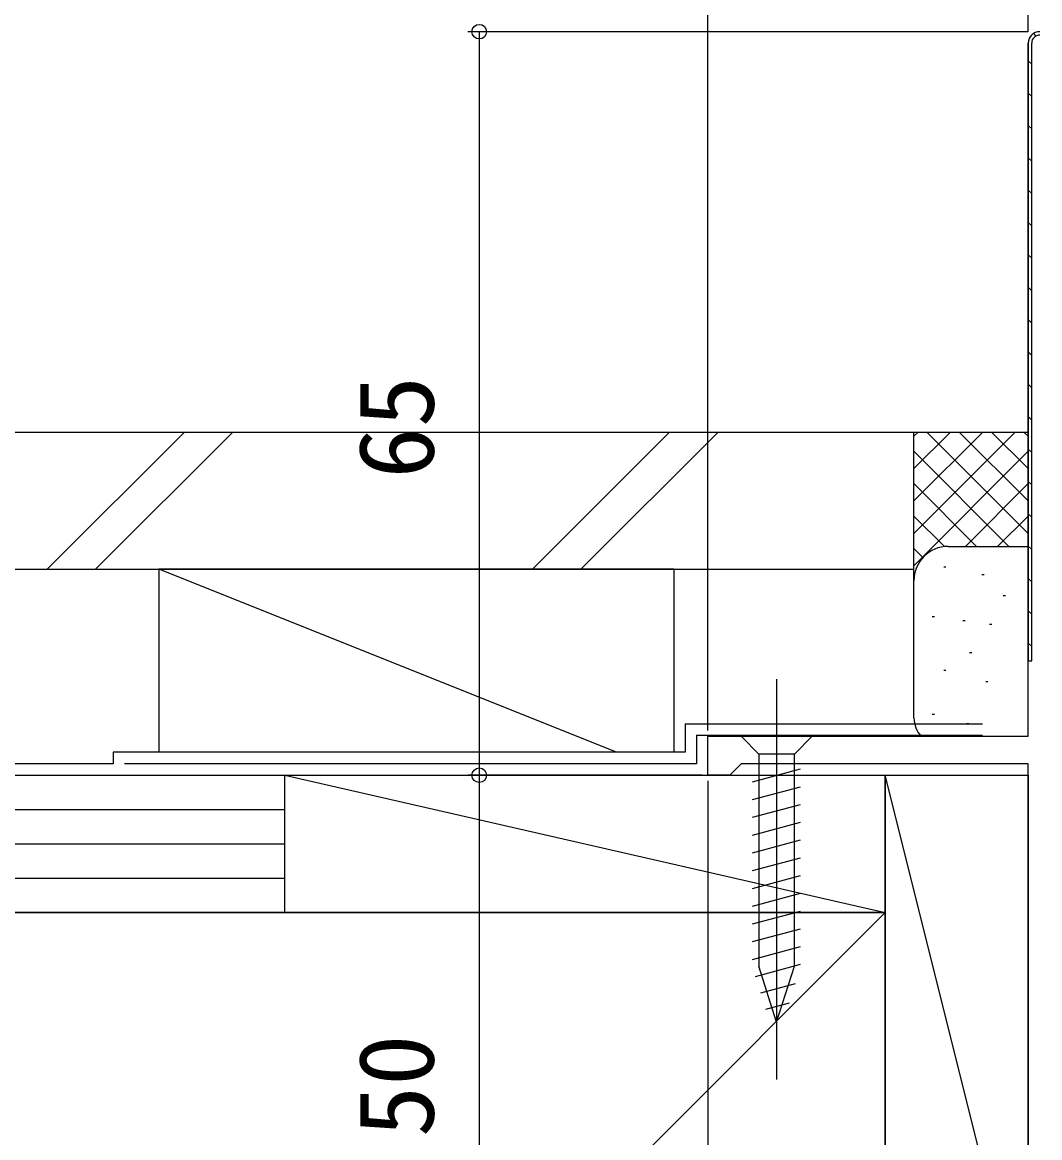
# Model space of a CAD drawing. Units: millimetres, scale not verified. Extents: x -525 to 525, y -783 to 778.
# Drawn here: x -346.6 to -257.7, y 414.3 to 511.8 of the extents above; entities that cross this region are included whole.
import ezdxf
from ezdxf.enums import TextEntityAlignment as Align

# ---------------------------------------------------------------- set-up
doc = ezdxf.new("R2010")
doc.units = ezdxf.units.MM
doc.header["$LTSCALE"] = 4
for name, color, linetype in [('0-2_YKK_11', 7, 'Continuous'), ('0-4_YKK_13', 4, 'Continuous'), ('0-6_YKK_D', 6, 'Continuous'), ('0-8_YSS_K', 3, 'Continuous'), ('0-9_YSS_KE', 3, 'Continuous')]:
    doc.layers.add(name, color=color, linetype=linetype)
doc.styles.add('ＭＳ ゴシック', font='')
doc.styles.get('ＭＳ ゴシック').set_extended_font_data('MS Gothic')

msp = doc.modelspace()

# ---------------------------------------------------------------- linework, layer by layer
at = {"layer": '0-2_YKK_11'}
for p, q in [((-258.211, 510.808), (-257.992, 510.59)), ((-258.66, 449.373), (-258.66, 509.973)), ((-258.66, 508.429), (-258.36, 508.129)), ((-258.66, 505.601), (-258.36, 505.301)), ((-258.66, 502.772), (-258.36, 502.472)), ((-258.66, 499.944), (-258.36, 499.644)), ((-258.66, 497.116), (-258.36, 496.816)), ((-258.66, 494.287), (-258.36, 493.987)), ((-258.66, 491.459), (-258.36, 491.159)), ((-258.66, 488.63), (-258.36, 488.33)), ((-258.66, 485.802), (-258.36, 485.502)), ((-258.66, 482.973), (-258.36, 482.673)), ((-258.66, 480.145), (-258.36, 479.845)), ((-258.66, 477.317), (-258.36, 477.017)), ((-258.66, 474.488), (-258.36, 474.188)), ((-258.66, 471.66), (-258.36, 471.36)), ((-258.66, 468.831), (-258.36, 468.531)), ((-258.66, 466.003), (-258.36, 465.703)), ((-258.66, 463.174), (-258.36, 462.874)), ((-258.66, 460.346), (-258.36, 460.046)), ((-258.66, 457.518), (-258.36, 457.218))]:
    msp.add_line(p, q, dxfattribs=at)
for points in [[(-258.66, 509.973), (-258.66, 455.973), (-258.36, 455.973), (-258.36, 509.973)], [(-250.86, 395.973), (-253.502, 395.973), (-253.685, 396.093), (-254.235, 396.093), (-254.418, 395.973), (-258.66, 395.973), (-258.66, 446.973), (-283.76, 446.973), (-284.26, 446.473), (-284.76, 445.973), (-286.66, 445.973), (-286.66, 449.373), (-258.66, 449.373)]]:
    msp.add_lwpolyline(points, dxfattribs=at)
for radius in [1, 1, 0.7]:
    msp.add_arc((-257.66, 509.973), radius, 90.00001, 179.99999, dxfattribs=at)
at = {"layer": '0-4_YKK_13'}
for p, q in [((-280.66, 454.373), (-280.66, 419.373)), ((-277.56, 449.373), (-283.76, 449.373)), ((-283.76, 449.373), (-282.21, 447.823)), ((-277.56, 449.373), (-279.11, 447.823)), ((-282.21, 447.823), (-282.21, 429.289)), ((-279.11, 447.823), (-282.21, 447.823)), ((-279.11, 429.289), (-279.11, 447.823)), ((-282.76, 445.397), (-278.56, 446.522)), ((-282.76, 443.844), (-278.56, 444.969)), ((-282.76, 442.291), (-278.56, 443.417)), ((-282.76, 440.738), (-278.56, 441.864)), ((-282.76, 439.185), (-278.56, 440.311)), ((-282.76, 437.632), (-278.56, 438.758)), ((-282.76, 436.079), (-278.56, 437.205)), ((-282.76, 434.527), (-278.56, 435.652)), ((-282.76, 432.974), (-278.56, 434.099)), ((-282.76, 431.421), (-278.56, 432.546)), ((-282.76, 429.868), (-278.56, 430.993)), ((-282.501, 428.384), (-278.56, 429.44)), ((-280.66, 424.373), (-282.21, 429.289)), ((-280.66, 424.373), (-279.11, 429.289)), ((-282.05, 426.952), (-279.014, 427.766)), ((-281.598, 425.52), (-279.548, 426.07))]:
    msp.add_line(p, q, dxfattribs=at)
at = {"layer": '0-6_YKK_D'}
for p, q in [((-286.66, 449.873), (-286.66, 531.973)), ((-258.66, 510.973), (-258.66, 531.973)), ((-258.66, 510.973), (-258.66, 531.973)), ((-258.683, 510.973), (-307.66, 510.973)), ((-306.66, 510.973), (-306.66, 445.973)), ((-287.16, 445.973), (-307.66, 445.973)), ((-287.16, 445.973), (-307.66, 445.973)), ((-306.66, 445.973), (-306.66, 395.973)), ((-286.66, 445.473), (-286.66, 118.121))]:
    msp.add_line(p, q, dxfattribs=at)
for centre in [(-306.66, 510.973), (-306.66, 445.973), (-306.66, 445.973)]:
    msp.add_circle(centre, 0.637, dxfattribs=at)
at = {"layer": '0-8_YSS_K'}
for p, q in [((-344.439, 463.973), (-332.439, 475.973)), ((-340.197, 463.973), (-328.197, 475.973)), ((-302.013, 463.973), (-290.013, 475.973)), ((-297.77, 463.973), (-285.77, 475.973)), ((-268.66, 475.973), (-258.66, 475.973)), ((-268.66, 462.973), (-268.66, 475.973)), ((-262.631, 475.973), (-268.66, 469.944)), ((-259.802, 475.973), (-268.66, 467.116)), ((-265.459, 475.973), (-268.66, 472.772)), ((-268.287, 475.973), (-268.66, 475.601)), ((-258.66, 467.116), (-267.518, 475.973)), ((-258.66, 469.944), (-264.689, 475.973)), ((-258.66, 472.772), (-261.861, 475.973)), ((-258.66, 475.601), (-259.033, 475.973)), ((-258.66, 474.287), (-268.66, 464.287)), ((-260.346, 465.973), (-268.66, 474.287)), ((-263.175, 465.973), (-268.66, 471.459)), ((-258.66, 471.459), (-264.145, 465.973)), ((-265.985, 465.956), (-268.66, 468.63)), ((-258.66, 468.63), (-261.335, 465.956)), ((-267.865, 465.007), (-268.66, 465.802)), ((-265.66, 465.973), (-258.66, 465.973)), ((-294.66, 447.973), (-334.66, 463.973)), ((-334.66, 463.973), (-334.66, 447.973)), ((-289.66, 463.973), (-334.66, 463.973)), ((-289.66, 463.973), (-289.66, 447.973)), ((-265.855, 464.146), (-266.055, 464.146)), ((-262.517, 463.478), (-262.717, 463.478)), ((-268.66, 450.973), (-268.66, 462.973)), ((-260.661, 461.647), (-260.861, 461.647)), ((-266.856, 459.806), (-267.056, 459.806)), ((-264.186, 459.472), (-264.386, 459.472)), ((-261.849, 459.138), (-262.049, 459.138)), ((-263.583, 456.679), (-263.783, 456.679)), ((-265.855, 455.133), (-266.055, 455.133)), ((-262.183, 454.131), (-262.383, 454.131)), ((-266.856, 451.291), (-267.056, 451.291)), ((-263.852, 450.459), (-264.052, 450.459)), ((-421.002, 445.973), (-323.66, 445.973)), ((-334.66, 445.973), (-289.66, 445.973)), ((-323.66, 433.973), (-323.66, 445.973)), ((-323.66, 433.973), (-323.66, 445.973)), ((-323.66, 445.973), (-271.16, 433.973)), ((-271.16, 445.973), (-258.66, 445.973)), ((-271.16, 395.973), (-271.16, 445.973)), ((-258.66, 395.973), (-271.16, 445.973)), ((-258.66, 445.973), (-258.66, 395.973)), ((-421.002, 442.973), (-323.66, 442.973)), ((-421.002, 439.973), (-323.66, 439.973)), ((-421.002, 436.973), (-323.66, 436.973)), ((-323.66, 433.973), (-421.002, 433.973)), ((-271.16, 433.973), (-376.16, 328.973)), ((-271.16, 433.973), (-323.66, 433.973))]:
    msp.add_line(p, q, dxfattribs=at)
msp.add_lwpolyline([(-323.66, 445.973), (-271.16, 445.973), (-271.16, 433.973)], dxfattribs=at)
for centre, radius, start, end in [((-265.66, 462.973), 3, 90, 180), ((-266.052, 451.052), 2.609, 181.73764, 220.06339)]:
    msp.add_arc(centre, radius, start, end, dxfattribs=at)
at = {"layer": '0-9_YSS_KE'}
for p, q in [((-421.002, 475.973), (-268.66, 475.973)), ((-288.66, 450.473), (-262.66, 450.473)), ((-287.66, 449.473), (-262.66, 449.473)), ((-338.66, 447.973), (-338.66, 446.973)), ((-338.66, 446.973), (-421.002, 446.973)), ((-376.16, 433.973), (-271.16, 433.973)), ((-271.16, 433.973), (-271.16, 328.973))]:
    msp.add_line(p, q, dxfattribs=at)
for points in [[(-421.002, 463.973), (-268.66, 463.973), (-268.66, 475.973)], [(-288.66, 450.473), (-288.66, 447.973), (-338.66, 447.973)], [(-287.66, 449.473), (-287.66, 446.973), (-337.66, 446.973)]]:
    msp.add_lwpolyline(points, dxfattribs=at)

# ---------------------------------------------------------------- texts
at = {"layer": '0-6_YKK_D', "style": 'ＭＳ ゴシック'}
for s, p in [('65', (-308.66, 471.902)), ('50', (-308.66, 414.326))]:
    msp.add_text(s, height=6.598, rotation=90, dxfattribs=at).set_placement(p, align=Align.BOTTOM_LEFT)

doc.saveas('drawing.dxf')
